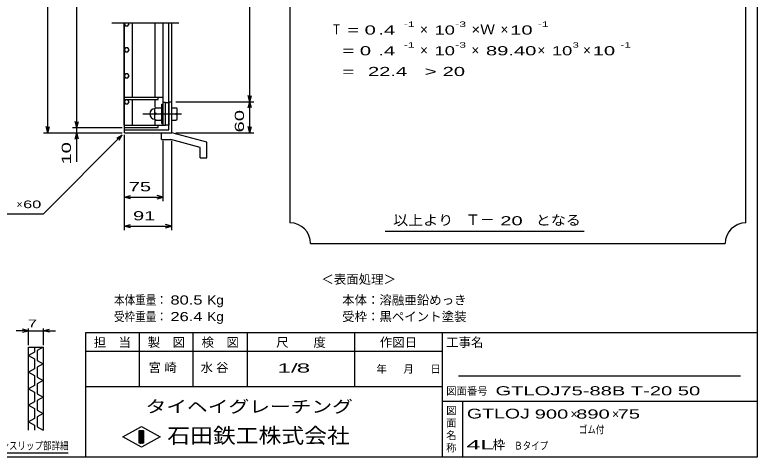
# Model space of a CAD drawing. Units: millimetres, scale not verified. Extents: x -1456 to 1385, y -1026 to 843.
# Drawn here: x -47 to 1385, y -917 to -64 of the extents above; entities that cross this region are included whole.
import ezdxf
from ezdxf.enums import TextEntityAlignment as Align

# ---------------------------------------------------------------- set-up
doc = ezdxf.new("R2010")
doc.units = ezdxf.units.MM
doc.header["$LTSCALE"] = 8
doc.linetypes.add('CHAIN', pattern=[18.5, 12, -1.5, 3.5, -1.5])
for name, color, linetype, lineweight in [('0_2', 150, 'Continuous', 25), ('16', 3, 'Continuous', 25), ('19', 6, 'Continuous', 25), ('22', 4, 'Continuous', 25), ('24', 2, 'Continuous', 25), ('32', 4, 'Continuous', 25)]:
    doc.layers.add(name, color=color, linetype=linetype, lineweight=lineweight)
doc.styles.add('ベクトル', font='')
doc.styles.get('ベクトル').set_extended_font_data('ベクトル')

msp = doc.modelspace()

# ---------------------------------------------------------------- linework, layer by layer
at = {"layer": '0_2'}
for p, q in [((1384.8, 842.8), (1384.8, -917.2)), ((1384.8, -677.2), (88.8, -677.2)), ((88.8, -677.2), (88.8, -917.2)), ((192.8, -677.2), (192.8, -781.2)), ((296.8, -781.2), (296.8, -677.2)), ((400.8, -677.2), (400.8, -781.2)), ((608.8, -781.2), (608.8, -677.2)), ((776.8, -677.2), (776.8, -917.2)), ((776.8, -713.2), (88.8, -713.2)), ((1352.8, -761.2), (808.8, -761.2)), ((88.8, -781.2), (776.8, -781.2)), ((776.8, -809.2), (1384.8, -809.2)), ((816.8, -917.2), (816.8, -809.2)), ((160.8, -878), (196.8, -858)), ((196.8, -858), (232.8, -878)), ((192.8, -866), (200.8, -866)), ((192.8, -890), (192.8, -866)), ((192.8, -866), (194.4, -866)), ((194.4, -866), (194.4, -890)), ((196, -890), (196, -866)), ((196, -866), (197.6, -866)), ((197.6, -866), (197.6, -890)), ((199.2, -890), (199.2, -866)), ((199.2, -866), (200.8, -866)), ((200.8, -866), (200.8, -890)), ((200.8, -866), (200.8, -890)), ((196.8, -898), (160.8, -878)), ((232.8, -878), (196.8, -898)), ((200.8, -890), (192.8, -890)), ((194.4, -890), (196, -890)), ((197.6, -890), (199.2, -890)), ((1384.8, -917.2), (-1383.2, -917.2))]:
    msp.add_line(p, q, dxfattribs=at)
at = {"layer": '16'}
for p, q in [((269, -80), (140, -80)), ((163.3, -277), (163.3, -80)), ((164, -277), (164, -80)), ((164, -81.535), (166.281, -85.415)), ((166.281, -85.415), (170.781, -85.379)), ((170.781, -85.379), (173, -81.465)), ((173, -81.5), (172.126, -80)), ((179.5, -222.5), (179.5, -80)), ((223.5, -222.5), (223.5, -80)), ((239, -277), (239, -80)), ((166.219, -127.621), (164, -131.535)), ((170.719, -127.585), (166.219, -127.621)), ((173, -131.5), (170.719, -127.585)), ((164, -131.535), (166.281, -135.415)), ((166.281, -135.415), (170.781, -135.379)), ((170.781, -135.379), (173, -131.465)), ((166.219, -177.621), (164, -181.535)), ((164, -181.535), (166.281, -185.415)), ((170.719, -177.585), (166.219, -177.621)), ((166.281, -185.415), (170.781, -185.379)), ((173, -181.5), (170.719, -177.585)), ((170.781, -185.379), (173, -181.465)), ((164, -227), (164, -222.5)), ((164, -222.5), (239, -222.5)), ((164, -227), (229, -227)), ((166.219, -227.621), (164, -231.535)), ((170.719, -227.585), (166.219, -227.621)), ((173, -231.5), (170.719, -227.585)), ((179.5, -277), (179.5, -227)), ((223.5, -242), (223.5, -227)), ((229, -227), (229, -222.5)), ((164, -231.535), (166.281, -235.415)), ((166.281, -235.415), (170.781, -235.379)), ((170.781, -235.379), (173, -231.465)), ((225, -243), (223, -245)), ((225, -243), (234, -243)), ((236, -245), (234, -243)), ((236, -273.5), (236, -236.5)), ((236, -236.5), (239, -236.5)), ((243.5, -233), (239, -233)), ((239, -273.5), (239, -236.5)), ((243.5, -277), (243.5, -233)), ((243.5, -233), (249.5, -233)), ((249.5, -233), (249.5, -277)), ((223, -265), (223, -245)), ((225, -255), (223, -253)), ((225, -255), (223, -257)), ((225, -255), (234, -255)), ((234, -255), (236, -253)), ((236, -257), (234, -255)), ((223, -265), (225, -267)), ((223.5, -277), (223.5, -268)), ((225, -267), (234, -267)), ((234, -267), (236, -265)), ((163.3, -277), (164, -277)), ((164, -277), (229, -277)), ((164, -281.5), (164, -277)), ((164, -277), (239, -277)), ((164, -281.5), (229, -281.5)), ((229, -281.5), (229, -277)), ((236, -273.5), (239, -273.5)), ((239, -277), (243.5, -277)), ((249.5, -277), (243.5, -277))]:
    msp.add_line(p, q, dxfattribs=at)
at = {"layer": '16', "linetype": 'CHAIN'}
msp.add_line((199.4, -255), (274.4, -255), dxfattribs=at)
at = {"layer": '16'}
msp.add_arc((223, -255), 10, 90, 270, dxfattribs=at)
at = {"layer": '19'}
for p, q in [((249.5, -285.5), (249.5, -80)), ((255.5, -291.5), (255.5, -80)), ((249.5, -231.5), (255.5, -231.5)), ((255.5, -243), (263.5, -243)), ((255.5, -267), (255.5, -243)), ((265.5, -245), (263.5, -243)), ((255.5, -255), (263.5, -255)), ((263.5, -255), (265.5, -253)), ((263.5, -255), (265.5, -257)), ((265.5, -265), (265.5, -245)), ((255.5, -267), (263.5, -267)), ((263.5, -267), (265.5, -265)), ((164, -291.5), (164, -281.5)), ((164, -285.5), (249.5, -285.5)), ((164, -291.5), (255.5, -291.5)), ((235.49, -304.51), (235.49, -291.51)), ((235.5, -291.5), (255.5, -291.5)), ((323.11, -309.62), (255.5, -291.5)), ((235.49, -304.51), (253.78, -304.51)), ((310.11, -319.6), (253.78, -304.51)), ((323.11, -339.62), (323.11, -309.62)), ((310.11, -339.62), (310.11, -319.6)), ((310.11, -339.62), (323.11, -339.62))]:
    msp.add_line(p, q, dxfattribs=at)
at = {"layer": '22'}
for p, q in [((16, -291.5), (16, 528.5)), ((72, -281.5), (72, 518.5)), ((405.9, -231.5), (405.9, 468.5)), ((405.9, -231.5), (402.7, -219.5)), ((405.9, -231.5), (409.1, -219.5)), ((263.5, -231.5), (413.9, -231.5)), ((402.7, -243.5), (405.9, -231.5)), ((409.1, -243.5), (405.9, -231.5)), ((405.9, -291.5), (405.9, -231.5)), ((72, -281.5), (68.8, -269.5)), ((72, -281.5), (75.2, -269.5)), ((16, -291.5), (12.8, -279.5)), ((16, -291.5), (19.2, -279.5)), ((64, -281.5), (160, -281.5)), ((72, -291.5), (72, -281.5)), ((405.9, -291.5), (402.7, -279.5)), ((405.9, -291.5), (409.1, -279.5)), ((8, -291.5), (160, -291.5)), ((8, -447.5), (160, -295.5)), ((64, -291.5), (160, -291.5)), ((68.8, -303.5), (72, -291.5)), ((75.2, -303.5), (72, -291.5)), ((72, -347.5), (72, -291.5)), ((149.6, -301.9), (160, -295.5)), ((153.6, -305.9), (160, -295.5)), ((164, -423.5), (164, -295.5)), ((164, -479.5), (164, -295.5)), ((263.5, -291.5), (413.9, -291.5)), ((239, -423.5), (239, -306.9)), ((255.5, -479.5), (255.5, -306.9)), ((164, -415.5), (176, -412.3)), ((239, -415.5), (227, -412.3)), ((176, -418.7), (164, -415.5)), ((164, -415.5), (239, -415.5)), ((227, -418.7), (239, -415.5)), ((-152, -447.5), (8, -447.5)), ((164, -471.5), (176, -468.3)), ((176, -474.7), (164, -471.5)), ((164, -471.5), (255.5, -471.5)), ((255.5, -471.5), (243.5, -468.3)), ((243.5, -474.7), (255.5, -471.5))]:
    msp.add_line(p, q, dxfattribs=at)
at = {"layer": '24', "color": 4}
for p, q in [((483.2, 774.8), (483.2, -465.2)), ((1363.2, -465.2), (1363.2, 774.8)), ((667.2, -481.2), (1051.2, -481.2)), ((523.2, -505.2), (1323.2, -505.2))]:
    msp.add_line(p, q, dxfattribs=at)
for centre, start, end in [((483.2, -505.2), 0, 90), ((1363.2, -505.2), 90, 180)]:
    msp.add_arc(centre, 40, start, end, dxfattribs=at)
at = {"layer": '32'}
for p, q in [((-20.8, -673.2), (-32.8, -670)), ((-20.8, -701.2), (-20.8, -669.2)), ((7.2, -669.2), (7.2, -701.2)), ((7.2, -673.2), (19.2, -670)), ((-20.8, -673.2), (-44.8, -673.2)), ((-32.8, -676.4), (-20.8, -673.2)), ((-20.8, -673.2), (7.2, -673.2)), ((19.2, -676.4), (7.2, -673.2)), ((7.2, -673.2), (31.2, -673.2)), ((-20.8, -705.2), (7.2, -705.2)), ((-20.8, -865.2), (-20.8, -705.2)), ((-9.6, -714.8), (-20.8, -721.2)), ((-9.6, -705.2), (-9.6, -714.8)), ((7.2, -705.2), (-4, -711.6)), ((-4, -711.6), (-4, -730.8)), ((7.2, -705.2), (7.2, -865.2)), ((-20.8, -721.2), (-9.6, -727.6)), ((-9.6, -727.6), (-9.6, -746.8)), ((-4, -730.8), (7.2, -737.2)), ((7.2, -737.2), (-4, -743.6)), ((-4, -743.6), (-4, -762.8)), ((-9.6, -746.8), (-20.8, -753.2)), ((-20.8, -753.2), (-9.6, -759.6)), ((-9.6, -759.6), (-9.6, -778.8)), ((-4, -762.8), (7.2, -769.2)), ((7.2, -769.2), (-4, -775.6)), ((-9.6, -778.8), (-20.8, -785.2)), ((-20.8, -785.2), (-9.6, -791.6)), ((-4, -775.6), (-4, -794.8)), ((-9.6, -791.6), (-9.6, -810.8)), ((-4, -794.8), (7.2, -801.2)), ((7.2, -801.2), (-4, -807.6)), ((-9.6, -810.8), (-20.8, -817.2)), ((-4, -807.6), (-4, -826.8)), ((-20.8, -817.2), (-9.6, -823.6)), ((-9.6, -823.6), (-9.6, -842.8)), ((-4, -826.8), (7.2, -833.2)), ((-9.6, -842.8), (-20.8, -849.2)), ((7.2, -833.2), (-4, -839.6)), ((-4, -839.6), (-4, -858.8)), ((-20.8, -849.2), (-9.6, -855.6)), ((-9.6, -855.6), (-9.6, -865.2)), ((-4, -858.8), (7.2, -865.2)), ((55.2, -909.2), (-148.8, -909.2))]:
    msp.add_line(p, q, dxfattribs=at)

# ---------------------------------------------------------------- texts
at = {"layer": '0_2', "style": 'ベクトル'}
for s, height, p in [('担\u3000当', 17.6, (104.8, -695.6)), ('製\u3000図', 17.6, (208.8, -695.6)), ('検\u3000図', 17.6, (312.8, -695.6)), ('尺\u3000\u3000度', 17.6, (456.8, -695.6)), ('作図日', 17.6, (656.8, -695.6)), ('工事名', 17.6, (784.8, -695.6)), ('年', 14.66, (650.4, -747.2)), ('月', 14.66, (702.4, -747.2)), ('日', 14.66, (754.4, -747.2)), ('図面番号', 14.66, (784.8, -789.6)), ('図', 14.66, (784.8, -827.2)), ('面', 14.66, (784.8, -851.2)), ('名', 14.66, (784.8, -875.2)), ('称', 14.66, (784.8, -899.2))]:
    msp.add_text(s, height=height, dxfattribs=at).set_placement(p, align=Align.MIDDLE_LEFT)
at = {"layer": '0_2', "color": 222, "style": 'ベクトル'}
for s, height, width, p in [('タイヘイグレーチング', 23.46, 1.25, (204.8, -819.6)), ('石田鉄工株式会社', 29.33, 1.1, (246.8, -875.6))]:
    msp.add_text(s, height=height, dxfattribs=dict(at, width=width)).set_placement(p, align=Align.MIDDLE_LEFT)
at = {"layer": '22', "color": 2, "style": 'ベクトル', "width": 1.65}
for s, p in [(' 60 ', (385.9, -301.5)), (' 10 ', (52, -363.5))]:
    msp.add_text(s, height=17.6, rotation=90, dxfattribs=at).set_placement(p, align=Align.MIDDLE_LEFT)
at = {"layer": '22', "color": 2, "style": 'ベクトル'}
for s, height, width, p in [(' 75 ', 17.6, 1.65, (161.5, -395.5)), (' 60 ', 14.66, 1.6, (-40, -429.5)), (' 91 ', 17.6, 1.65, (169.75, -451.5)), ('本体重量：', 17.6, 0.85, (144, -614)), (' 80.5', 17.6, 1.35, (244, -614)), ('Kg', 17.6, 1.1, (324, -614)), ('受枠重量：', 17.6, 0.85, (144, -646)), (' 26.4', 17.6, 1.35, (244, -646)), ('Kg', 17.6, 1.1, (324, -646)), ('1/', 17.6, 2, (459.2, -745.2)), (' 8 ', 17.6, 2, (483.2, -745.2)), ('GTLOJ75-88B T-20 50          ', 17.6, 1.65, (880, -789.2)), ('GTLOJ', 18.77, 1.5, (824.8, -833.2)), (' 900 ', 17.6, 1.65, (944.8, -834)), (' 890 ', 17.6, 1.65, (1024.8, -834)), (' 75 ', 17.6, 1.65, (1104.8, -834)), ('ゴム付', 14.66, 0.8, (1040.8, -864)), ('4L', 17.6, 2.05, (824, -893.2)), ('Ｂタイプ', 14.66, 0.8, (916, -895.2))]:
    msp.add_text(s, height=height, dxfattribs=dict(at, width=width)).set_placement(p, align=Align.MIDDLE_LEFT)
for s, height, p in [('×', 14.66, (-44, -429.5)), ('＜表面処理＞', 17.6, (544, -574)), ('本体：', 17.6, (584, -614)), ('溶融亜鉛めっき', 17.6, (656, -614)), ('受枠：', 17.6, (584, -646)), ('黒ペイント塗装', 17.6, (656, -646)), ('×', 17.6, (1024.8, -834)), ('×', 17.6, (1104.8, -834)), ('枠', 17.6, (874.4, -893.2))]:
    msp.add_text(s, height=height, dxfattribs=at).set_placement(p, align=Align.MIDDLE_LEFT)
at = {"layer": '22', "color": 2, "char_height": 17.6, "attachment_point": 4, "style": 'ベクトル'}
for s, insert in [('\\T1.25;宮崎\u3000', (210.8, -745.2)), ('\\T1.25;水谷\u3000', (310.8, -745.2))]:
    msp.add_mtext(s, dxfattribs=dict(at, insert=insert))
at = {"layer": '24', "style": 'ベクトル'}
for s, height, width, p in [('Ｔ', 19.35, 0.75, (563.2, -92)), (' = 0', 17.6, 1.65, (583.2, -93.2)), (' .4 ', 17.6, 1.65, (643.2, -93.2)), ('-1', 10.56, 1.65, (703.2, -82)), ('10', 17.6, 1.5, (762.4, -93.2)), ('-3', 10.56, 1.65, (802.4, -82)), ('×Ｗ', 19.35, 1.1, (833.6, -92)), (' 10 ', 17.6, 1.65, (897.6, -93.2)), ('-1', 10.56, 1.65, (961.6, -82)), ('  = 0', 17.6, 1.65, (563.2, -133.2)), (' .4 ', 17.6, 1.65, (643.2, -133.2)), ('-1', 10.56, 1.65, (703.2, -122)), ('10', 17.6, 1.5, (762.4, -133.2)), ('-3', 10.56, 1.65, (802.4, -122)), ('89.40', 17.6, 1.65, (861.6, -133.2)), ('10', 17.6, 1.5, (988.8, -133.2)), ('3', 10.56, 1.5, (1028.8, -122)), (' 10 ', 17.6, 1.65, (1056.8, -133.2)), ('-1', 10.56, 1.65, (1120.8, -122)), ('  =', 17.6, 1.65, (563.2, -173.2)), (' 22.4', 17.6, 1.65, (623.2, -173.2)), ('>', 17.6, 1.7, (743.2, -173.2)), (' 20 ', 17.6, 1.65, (767.2, -173.2)), ('以上より\u3000', 19.35, 1.1, (682.4, -460)), (' 20 ', 17.6, 1.65, (878.4, -461.2)), ('となる', 19.35, 1.1, (957.6, -460))]:
    msp.add_text(s, height=height, dxfattribs=dict(at, width=width)).set_placement(p, align=Align.MIDDLE_LEFT)
for s, height, p in [('×', 19.35, (734.4, -92)), ('×', 19.35, (889.6, -92)), ('×', 19.35, (734.4, -132)), ('×', 19.35, (833.6, -132)), ('×', 19.35, (960.8, -132)), ('×', 19.35, (1048.8, -132)), ('Ｔ－', 20.53, (822.4, -459.2))]:
    msp.add_text(s, height=height, dxfattribs=at).set_placement(p, align=Align.MIDDLE_LEFT)
at = {"layer": '32', "color": 2, "style": 'ベクトル'}
for s, width, p in [(' 7 ', 1.6, (-30.8, -659.2)), ('主部材ノンスリップ部詳細', 0.8, (-140.8, -895.2))]:
    msp.add_text(s, height=14.66, dxfattribs=dict(at, width=width)).set_placement(p, align=Align.MIDDLE_LEFT)

doc.saveas('drawing.dxf')
